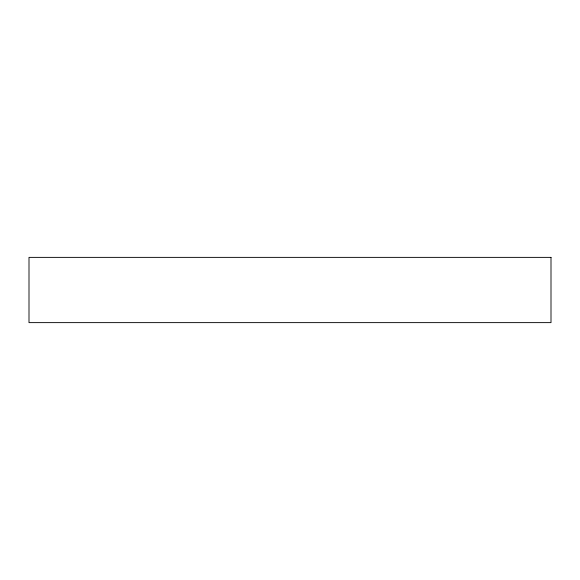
<?xml version="1.0" encoding="UTF-8"?>
<svg xmlns="http://www.w3.org/2000/svg" width="580" height="580" viewBox="0 0 580 580"><rect width="100%" height="100%" fill="white"/><g stroke="black" fill="none" stroke-linecap="round" stroke-linejoin="round"><path stroke-width="0.87" d="M551 257.375L29 257.375L29 322.625L551 322.625L551 257.375"/></g></svg>
